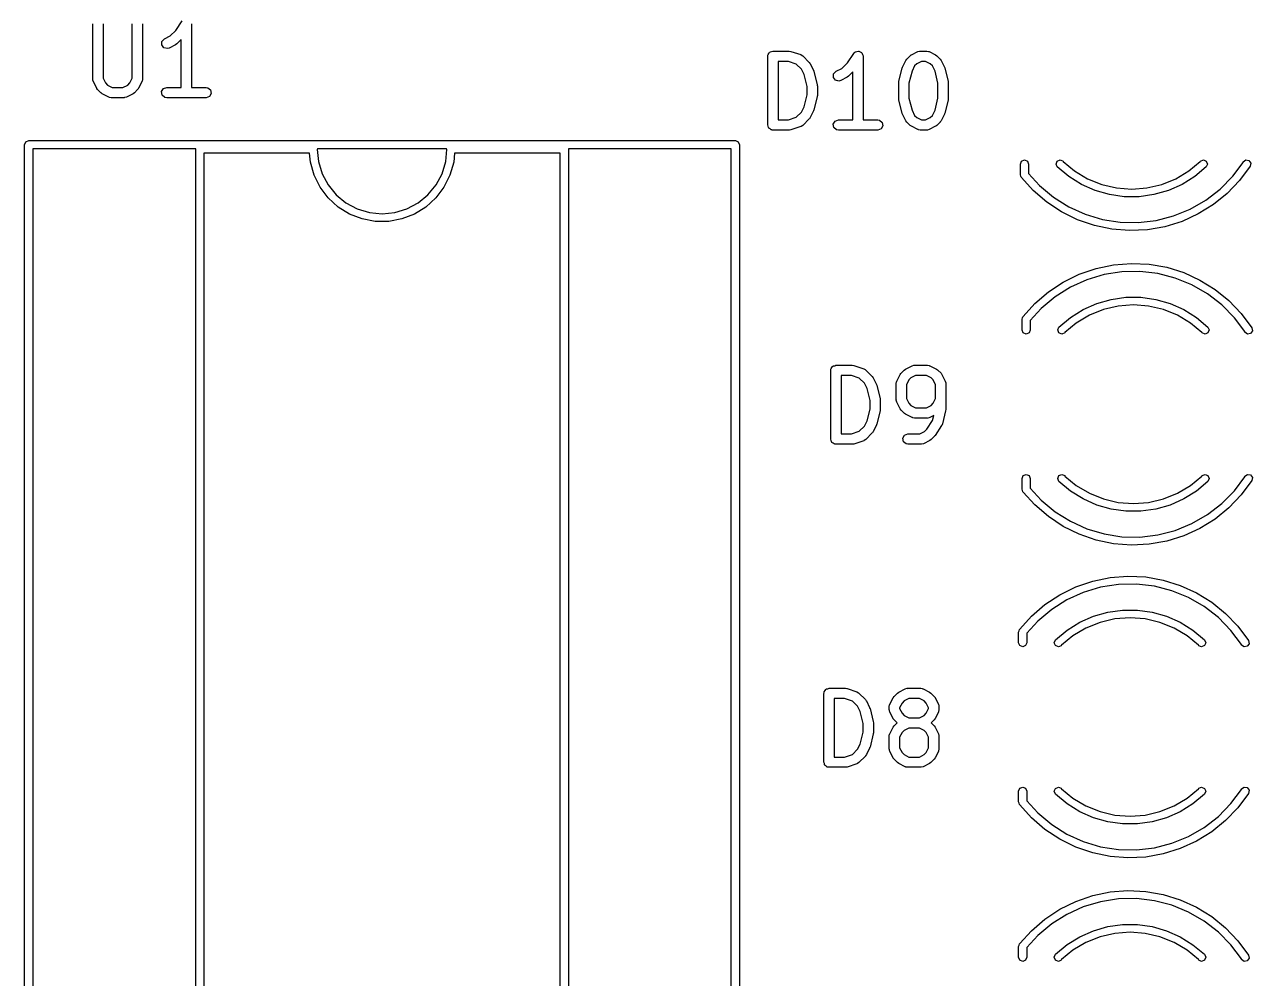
# Model space of a CAD drawing. Extents: x 10 to 287, y -200 to -10.
# Drawn here: x 156.92 to 174.78, y -93.86 to -79.98 of the extents above; entities that cross this region are included whole.
import ezdxf

# ---------------------------------------------------------------- set-up
doc = ezdxf.new("R2010")
doc.units = 0
doc.layers.add('BLACK', color=7, linetype='CONTINUOUS')

msp = doc.modelspace()

# ---------------------------------------------------------------- linework, layer by layer
at = {"layer": 'BLACK', "linetype": 'CONTINUOUS'}
for p, q in [((157.913, -80.7799), (157.913, -79.9704)), ((158.063, -79.9704), (158.063, -80.7622)), ((158.485, -80.7622), (158.485, -79.9704)), ((158.635, -79.9704), (158.635, -80.7799)), ((159.12, -80.0655), (159.211, -79.9288)), ((159.349, -79.9704), (159.349, -80.8954)), ((158.919, -80.2263), (158.955, -80.189)), ((158.955, -80.189), (159.039, -80.1468)), ((159.039, -80.1468), (159.12, -80.0655)), ((158.916, -80.2775), (158.919, -80.2263)), ((158.947, -80.3187), (158.916, -80.2775)), ((158.997, -80.3306), (158.947, -80.3187)), ((159.022, -80.3232), (158.997, -80.3306)), ((159.117, -80.2756), (159.022, -80.3232)), ((159.118, -80.2744), (159.117, -80.2756)), ((159.136, -80.2615), (159.118, -80.2744)), ((159.199, -80.1991), (159.136, -80.2615)), ((159.199, -80.8954), (159.199, -80.1991)), ((167.768, -80.3774), (167.787, -80.374)), ((167.787, -80.374), (167.806, -80.3674)), ((167.806, -80.3674), (168.044, -80.3674)), ((168.044, -80.3674), (168.066, -80.3713)), ((168.066, -80.3713), (168.068, -80.3712)), ((168.068, -80.3712), (168.21, -80.4188)), ((169.006, -80.3774), (169.028, -80.3736)), ((169.028, -80.3736), (169.049, -80.3675)), ((169.049, -80.3675), (169.053, -80.3693)), ((169.053, -80.3693), (169.057, -80.3685)), ((169.057, -80.3685), (169.076, -80.3794)), ((169.915, -80.3753), (169.94, -80.3679)), ((169.94, -80.3679), (169.944, -80.3689)), ((169.944, -80.3689), (169.949, -80.3674)), ((169.949, -80.3674), (170.044, -80.3674)), ((170.044, -80.3674), (170.069, -80.3719)), ((170.069, -80.3719), (170.073, -80.3748)), ((167.731, -80.4424), (167.732, -80.4326)), ((167.731, -81.4424), (167.731, -80.4424)), ((167.732, -80.4294), (167.734, -80.4265)), ((167.732, -80.4326), (167.732, -80.4294)), ((167.734, -80.4265), (167.735, -80.4167)), ((167.735, -80.4167), (167.748, -80.4018)), ((167.748, -80.4018), (167.758, -80.3849)), ((167.758, -80.3849), (167.764, -80.3826)), ((167.764, -80.3826), (167.768, -80.3774)), ((167.881, -80.5174), (167.881, -81.3674)), ((168.032, -80.5174), (167.881, -80.5174)), ((168.146, -80.5556), (168.032, -80.5174)), ((168.21, -80.4188), (168.233, -80.4313)), ((168.233, -80.4313), (168.236, -80.4351)), ((168.236, -80.4351), (168.24, -80.437)), ((168.24, -80.437), (168.335, -80.5322)), ((168.335, -80.5322), (168.348, -80.5506)), ((168.348, -80.5506), (168.349, -80.5517)), ((168.349, -80.5517), (168.397, -80.6469)), ((168.809, -80.6188), (168.89, -80.5375)), ((168.89, -80.5375), (168.981, -80.4008)), ((168.981, -80.4008), (168.999, -80.3819)), ((168.999, -80.3819), (169.004, -80.3807)), ((169.004, -80.3807), (169.006, -80.3774)), ((169.076, -80.3794), (169.096, -80.3881)), ((169.096, -80.3881), (169.098, -80.392)), ((169.098, -80.392), (169.101, -80.3942)), ((169.101, -80.3942), (169.109, -80.4146)), ((169.109, -80.4146), (169.118, -80.4341)), ((169.118, -80.4341), (169.117, -80.4383)), ((169.117, -80.4383), (169.119, -80.4424)), ((169.119, -80.4424), (169.119, -81.3674)), ((169.691, -80.5993), (169.739, -80.5041)), ((169.739, -80.5041), (169.752, -80.4861)), ((169.752, -80.4861), (169.753, -80.4846)), ((169.753, -80.4846), (169.8, -80.437)), ((169.8, -80.437), (169.819, -80.4241)), ((169.819, -80.4241), (169.82, -80.4229)), ((169.82, -80.4229), (169.915, -80.3753)), ((169.898, -80.5516), (169.867, -80.582)), ((169.966, -80.5174), (169.898, -80.5516)), ((170.026, -80.5174), (169.966, -80.5174)), ((170.095, -80.5516), (170.026, -80.5174)), ((170.073, -80.3748), (170.077, -80.3753)), ((170.077, -80.3753), (170.173, -80.4229)), ((170.125, -80.582), (170.095, -80.5516)), ((170.173, -80.4229), (170.191, -80.4363)), ((170.191, -80.4363), (170.192, -80.437)), ((170.192, -80.437), (170.24, -80.4846)), ((170.24, -80.4846), (170.253, -80.503)), ((170.253, -80.503), (170.254, -80.5041)), ((170.254, -80.5041), (170.301, -80.5993)), ((168.22, -80.6297), (168.146, -80.5556)), ((168.259, -80.7067), (168.22, -80.6297)), ((168.302, -80.8802), (168.259, -80.7067)), ((168.397, -80.6469), (168.4, -80.6593)), ((168.4, -80.6593), (168.402, -80.6623)), ((168.402, -80.6623), (168.45, -80.8528)), ((168.686, -80.7495), (168.689, -80.6983)), ((168.689, -80.6983), (168.725, -80.661)), ((168.725, -80.661), (168.809, -80.6188)), ((168.969, -80.6711), (168.906, -80.7335)), ((168.969, -81.3674), (168.969, -80.6711)), ((169.638, -80.8051), (169.685, -80.6147)), ((169.685, -80.6147), (169.691, -80.6028)), ((169.691, -80.6028), (169.691, -80.5993)), ((169.829, -80.659), (169.785, -80.8326)), ((169.867, -80.582), (169.829, -80.659)), ((170.164, -80.659), (170.125, -80.582)), ((170.207, -80.8326), (170.164, -80.659)), ((170.301, -80.5993), (170.305, -80.6117)), ((170.305, -80.6117), (170.307, -80.6147)), ((170.307, -80.6147), (170.355, -80.8051)), ((157.915, -80.7841), (157.913, -80.7799)), ((157.914, -80.7885), (157.915, -80.7841)), ((157.921, -80.8134), (157.914, -80.7885)), ((157.969, -80.9087), (157.921, -80.8134)), ((157.97, -80.9098), (157.969, -80.9087)), ((157.983, -80.9282), (157.97, -80.9098)), ((158.063, -80.7622), (158.097, -80.8307)), ((158.097, -80.8307), (158.128, -80.8611)), ((158.128, -80.8611), (158.196, -80.8954)), ((158.196, -80.8954), (158.351, -80.8954)), ((158.351, -80.8954), (158.42, -80.8611)), ((158.42, -80.8611), (158.45, -80.8307)), ((158.45, -80.8307), (158.485, -80.7622)), ((158.579, -80.9087), (158.566, -80.9267)), ((158.627, -80.8134), (158.579, -80.9087)), ((158.63, -80.8056), (158.627, -80.809)), ((158.627, -80.809), (158.627, -80.8134)), ((158.635, -80.7799), (158.63, -80.8056)), ((158.94, -80.9129), (158.988, -80.8954)), ((158.988, -80.8954), (159.199, -80.8954)), ((159.349, -80.8954), (159.56, -80.8954)), ((159.56, -80.8954), (159.585, -80.8999)), ((159.585, -80.8999), (159.624, -80.9329)), ((168.302, -81.0046), (168.302, -80.8802)), ((168.45, -80.8528), (168.451, -80.8677)), ((168.451, -80.8677), (168.452, -80.871)), ((168.452, -80.871), (168.452, -81.0138)), ((168.717, -80.7907), (168.686, -80.7495)), ((168.767, -80.8026), (168.717, -80.7907)), ((168.792, -80.7952), (168.767, -80.8026)), ((168.887, -80.7476), (168.792, -80.7952)), ((168.888, -80.7464), (168.887, -80.7476)), ((168.906, -80.7335), (168.888, -80.7464)), ((169.635, -80.8233), (169.638, -80.8086)), ((169.635, -81.0614), (169.635, -80.8233)), ((169.638, -80.8086), (169.638, -80.8051)), ((169.785, -80.8326), (169.785, -81.0522)), ((170.207, -81.0522), (170.207, -80.8326)), ((170.355, -80.8051), (170.356, -80.8201)), ((170.356, -80.8201), (170.357, -80.8233)), ((170.357, -80.8233), (170.357, -81.0614)), ((158.03, -80.9758), (157.983, -80.9282)), ((158.032, -80.9765), (158.03, -80.9758)), ((158.05, -80.9898), (158.032, -80.9765)), ((158.145, -81.0375), (158.05, -80.9898)), ((158.149, -81.038), (158.145, -81.0375)), ((158.153, -81.0409), (158.149, -81.038)), ((158.179, -81.0454), (158.153, -81.0409)), ((158.369, -81.0454), (158.179, -81.0454)), ((158.373, -81.0438), (158.369, -81.0454)), ((158.378, -81.0449), (158.373, -81.0438)), ((158.403, -81.0375), (158.378, -81.0449)), ((158.498, -80.9898), (158.403, -81.0375)), ((158.499, -80.9887), (158.498, -80.9898)), ((158.517, -80.9758), (158.499, -80.9887)), ((158.565, -80.9282), (158.517, -80.9758)), ((158.566, -80.9267), (158.565, -80.9282)), ((158.914, -80.9574), (158.94, -80.9129)), ((158.923, -81.0079), (158.914, -80.9574)), ((158.962, -81.0409), (158.923, -81.0079)), ((158.988, -81.0454), (158.962, -81.0409)), ((159.56, -81.0454), (158.988, -81.0454)), ((159.608, -81.0278), (159.56, -81.0454)), ((159.633, -80.9834), (159.608, -81.0278)), ((159.624, -80.9329), (159.633, -80.9834)), ((168.259, -81.1781), (168.302, -81.0046)), ((168.45, -81.032), (168.402, -81.2225)), ((168.452, -81.0138), (168.45, -81.0286)), ((168.45, -81.0286), (168.45, -81.032)), ((169.637, -81.0647), (169.635, -81.0614)), ((169.638, -81.0796), (169.637, -81.0647)), ((169.685, -81.2701), (169.638, -81.0796)), ((169.785, -81.0522), (169.829, -81.2257)), ((170.164, -81.2257), (170.207, -81.0522)), ((170.355, -81.0796), (170.307, -81.2701)), ((170.357, -81.0614), (170.354, -81.0762)), ((170.354, -81.0762), (170.355, -81.0796)), ((168.146, -81.3292), (168.22, -81.2551)), ((168.22, -81.2551), (168.259, -81.1781)), ((168.397, -81.2378), (168.349, -81.3331)), ((168.402, -81.2225), (168.397, -81.2343)), ((168.397, -81.2343), (168.397, -81.2378)), ((169.829, -81.2257), (169.867, -81.3027)), ((170.125, -81.3027), (170.164, -81.2257)), ((167.737, -81.4607), (167.731, -81.4424)), ((167.881, -81.3674), (168.032, -81.3674)), ((168.032, -81.3674), (168.146, -81.3292)), ((168.335, -81.3526), (168.24, -81.4478)), ((168.336, -81.3511), (168.335, -81.3526)), ((168.349, -81.3331), (168.336, -81.3511)), ((168.684, -81.4294), (168.71, -81.3849)), ((168.693, -81.4799), (168.684, -81.4294)), ((168.71, -81.3849), (168.758, -81.3674)), ((168.758, -81.3674), (168.969, -81.3674)), ((169.119, -81.3674), (169.33, -81.3674)), ((169.33, -81.3674), (169.355, -81.3719)), ((169.355, -81.3719), (169.394, -81.4049)), ((169.394, -81.4049), (169.403, -81.4554)), ((169.687, -81.273), (169.685, -81.2701)), ((169.691, -81.2854), (169.687, -81.273)), ((169.739, -81.3807), (169.691, -81.2854)), ((169.74, -81.3818), (169.739, -81.3807)), ((169.753, -81.4002), (169.74, -81.3818)), ((169.8, -81.4478), (169.753, -81.4002)), ((169.867, -81.3027), (169.898, -81.3331)), ((169.898, -81.3331), (169.966, -81.3674)), ((169.966, -81.3674), (170.026, -81.3674)), ((170.026, -81.3674), (170.095, -81.3331)), ((170.095, -81.3331), (170.125, -81.3027)), ((170.24, -81.4002), (170.192, -81.4478)), ((170.254, -81.3807), (170.24, -81.3987)), ((170.24, -81.3987), (170.24, -81.4002)), ((170.301, -81.2854), (170.254, -81.3807)), ((170.302, -81.2819), (170.301, -81.2854)), ((170.307, -81.2701), (170.302, -81.2819)), ((167.741, -81.4799), (167.737, -81.4607)), ((167.746, -81.4842), (167.741, -81.4799)), ((167.748, -81.4906), (167.746, -81.4842)), ((167.765, -81.5003), (167.748, -81.4906)), ((167.78, -81.5129), (167.765, -81.5003)), ((167.79, -81.5146), (167.78, -81.5129)), ((167.793, -81.5162), (167.79, -81.5146)), ((167.796, -81.5157), (167.793, -81.5162)), ((167.806, -81.5174), (167.796, -81.5157)), ((168.044, -81.5174), (167.806, -81.5174)), ((168.045, -81.5168), (168.044, -81.5174)), ((168.068, -81.5135), (168.045, -81.5168)), ((168.21, -81.4659), (168.068, -81.5135)), ((168.214, -81.4631), (168.21, -81.4659)), ((168.218, -81.4627), (168.214, -81.4631)), ((168.24, -81.4478), (168.218, -81.4627)), ((168.732, -81.5129), (168.693, -81.4799)), ((168.758, -81.5174), (168.732, -81.5129)), ((169.33, -81.5174), (168.758, -81.5174)), ((169.378, -81.4998), (169.33, -81.5174)), ((169.403, -81.4554), (169.378, -81.4998)), ((169.802, -81.4485), (169.8, -81.4478)), ((169.82, -81.4618), (169.802, -81.4485)), ((169.915, -81.5095), (169.82, -81.4618)), ((169.919, -81.51), (169.915, -81.5095)), ((169.923, -81.5129), (169.919, -81.51)), ((169.949, -81.5174), (169.923, -81.5129)), ((170.044, -81.5174), (169.949, -81.5174)), ((170.048, -81.5158), (170.044, -81.5174)), ((170.052, -81.5169), (170.048, -81.5158)), ((170.077, -81.5095), (170.052, -81.5169)), ((170.173, -81.4618), (170.077, -81.5095)), ((170.174, -81.4607), (170.173, -81.4618)), ((170.192, -81.4478), (170.174, -81.4607)), ((156.92, -81.73), (156.938, -81.6876)), ((156.92, -104.83), (156.92, -81.73)), ((156.938, -81.6876), (156.98, -81.67)), ((156.98, -81.67), (167.26, -81.67)), ((159.41, -81.79), (157.04, -81.79)), ((157.04, -81.79), (157.04, -104.77)), ((159.41, -104.77), (159.41, -81.79)), ((161.18, -81.79), (161.176, -81.7989)), ((161.176, -81.7989), (161.194, -81.9743)), ((163.06, -81.79), (161.18, -81.79)), ((163.046, -81.9743), (163.064, -81.7989)), ((163.064, -81.7989), (163.06, -81.79)), ((164.83, -81.79), (164.83, -104.77)), ((167.2, -81.79), (164.83, -81.79)), ((167.2, -104.77), (167.2, -81.79)), ((167.26, -81.67), (167.302, -81.6876)), ((167.302, -81.6876), (167.32, -81.73)), ((167.32, -81.73), (167.32, -104.83)), ((161.066, -81.85), (159.53, -81.85)), ((159.53, -81.85), (159.53, -104.71)), ((161.078, -81.9848), (161.066, -81.85)), ((161.194, -81.9743), (161.247, -82.1515)), ((162.993, -82.1515), (163.046, -81.9743)), ((163.174, -81.85), (163.162, -81.9848)), ((164.71, -81.85), (163.174, -81.85)), ((164.71, -104.71), (164.71, -81.85)), ((171.405, -82.01), (171.423, -81.9676)), ((171.423, -81.9676), (171.465, -81.95)), ((171.465, -81.95), (171.507, -81.9676)), ((171.507, -81.9676), (171.525, -82.01)), ((171.924, -82.0111), (171.941, -81.9684)), ((171.941, -81.9684), (171.983, -81.95)), ((171.983, -81.95), (172.026, -81.9668)), ((172.026, -81.9668), (172.029, -81.9754)), ((172.029, -81.9754), (172.193, -82.1108)), ((173.857, -82.1107), (174.021, -81.9752)), ((174.021, -81.9752), (174.024, -81.9666)), ((174.024, -81.9666), (174.067, -81.9498)), ((174.067, -81.9498), (174.109, -81.9682)), ((174.109, -81.9682), (174.126, -82.0109)), ((174.645, -81.986), (174.647, -81.9761)), ((174.647, -81.9761), (174.685, -81.95)), ((174.685, -81.95), (174.73, -81.9582)), ((174.73, -81.9582), (174.756, -81.9959)), ((161.132, -82.1729), (161.078, -81.9848)), ((161.247, -82.1515), (161.335, -82.3148)), ((162.905, -82.3148), (162.993, -82.1515)), ((163.162, -81.9848), (163.108, -82.1729)), ((171.405, -82.166), (171.405, -82.01)), ((171.525, -82.01), (171.525, -82.1492)), ((171.525, -82.1492), (171.685, -82.3251)), ((171.942, -82.0532), (171.924, -82.0111)), ((172.109, -82.1928), (171.942, -82.0532)), ((171.942, -82.0532), (171.942, -82.0532)), ((172.193, -82.1108), (172.384, -82.224)), ((173.667, -82.2239), (173.857, -82.1107)), ((174.108, -82.053), (173.941, -82.1926)), ((174.126, -82.0109), (174.108, -82.053)), ((174.494, -82.1887), (174.645, -81.986)), ((174.748, -82.0411), (174.594, -82.2497)), ((174.756, -81.9959), (174.748, -82.0411)), ((174.748, -82.0411), (174.748, -82.0411)), ((161.219, -82.348), (161.132, -82.1729)), ((161.335, -82.3148), (161.452, -82.4579)), ((162.788, -82.4579), (162.905, -82.3148)), ((163.108, -82.1729), (163.021, -82.348)), ((171.413, -82.1853), (171.405, -82.166)), ((171.418, -82.2028), (171.413, -82.1853)), ((171.422, -82.2074), (171.418, -82.2028)), ((171.418, -82.2028), (171.418, -82.2028)), ((171.423, -82.2084), (171.422, -82.2074)), ((171.423, -82.2087), (171.423, -82.2084)), ((171.592, -82.3955), (171.423, -82.2087)), ((171.685, -82.3251), (171.886, -82.4935)), ((172.293, -82.3079), (172.109, -82.1928)), ((172.492, -82.3962), (172.293, -82.3079)), ((172.384, -82.224), (172.589, -82.3068)), ((172.589, -82.3068), (172.804, -82.3573)), ((173.246, -82.3573), (173.461, -82.3068)), ((173.461, -82.3068), (173.667, -82.2239)), ((173.757, -82.3077), (173.558, -82.3961)), ((173.941, -82.1926), (173.757, -82.3077)), ((174.31, -82.3758), (174.494, -82.1887)), ((174.594, -82.2497), (174.415, -82.4372)), ((161.337, -82.5041), (161.219, -82.348)), ((161.481, -82.6359), (161.337, -82.5041)), ((161.452, -82.4579), (161.595, -82.5754)), ((162.645, -82.5754), (162.788, -82.4579)), ((162.903, -82.5041), (162.759, -82.6359)), ((163.021, -82.348), (162.903, -82.5041)), ((171.788, -82.5647), (171.592, -82.3955)), ((171.886, -82.4935), (172.108, -82.6332)), ((172.701, -82.456), (172.492, -82.3962)), ((172.916, -82.4862), (172.701, -82.456)), ((172.804, -82.3573), (173.025, -82.3742)), ((173.134, -82.4862), (172.916, -82.4862)), ((173.025, -82.3742), (173.246, -82.3573)), ((173.349, -82.456), (173.134, -82.4862)), ((173.558, -82.3961), (173.349, -82.456)), ((174.103, -82.5363), (174.31, -82.3758)), ((174.415, -82.4372), (174.213, -82.6006)), ((161.648, -82.7389), (161.481, -82.6359)), ((161.595, -82.5754), (161.759, -82.6626)), ((161.759, -82.6626), (161.936, -82.7164)), ((162.304, -82.7164), (162.481, -82.6626)), ((162.481, -82.6626), (162.645, -82.5754)), ((162.759, -82.6359), (162.592, -82.7389)), ((172.004, -82.7078), (171.788, -82.5647)), ((172.108, -82.6332), (172.346, -82.7416)), ((173.633, -82.7664), (173.876, -82.6673)), ((173.876, -82.6673), (174.103, -82.5363)), ((174.213, -82.6006), (173.993, -82.7372)), ((161.83, -82.8095), (161.648, -82.7389)), ((162.022, -82.8455), (161.83, -82.8095)), ((161.936, -82.7164), (162.12, -82.7345)), ((162.218, -82.8455), (162.022, -82.8455)), ((162.12, -82.7345), (162.304, -82.7164)), ((162.41, -82.8095), (162.218, -82.8455)), ((162.592, -82.7389), (162.41, -82.8095)), ((172.237, -82.8225), (172.004, -82.7078)), ((172.482, -82.9068), (172.237, -82.8225)), ((172.346, -82.7416), (172.598, -82.8167)), ((172.598, -82.8167), (172.857, -82.8572)), ((172.857, -82.8572), (173.119, -82.8622)), ((173.119, -82.8622), (173.379, -82.8318)), ((173.379, -82.8318), (173.633, -82.7664)), ((173.757, -82.845), (173.509, -82.922)), ((173.993, -82.7372), (173.757, -82.845)), ((172.736, -82.9595), (172.482, -82.9068)), ((172.995, -82.9798), (172.736, -82.9595)), ((173.254, -82.9672), (172.995, -82.9798)), ((173.509, -82.922), (173.254, -82.9672)), ((172.262, -83.6125), (172.507, -83.5282)), ((172.507, -83.5282), (172.761, -83.4755)), ((172.882, -83.5778), (172.623, -83.6183)), ((172.761, -83.4755), (173.02, -83.4552)), ((173.144, -83.5728), (172.882, -83.5778)), ((173.02, -83.4552), (173.279, -83.4678)), ((173.404, -83.6032), (173.144, -83.5728)), ((173.279, -83.4678), (173.534, -83.513)), ((173.534, -83.513), (173.782, -83.59)), ((171.813, -83.8703), (172.029, -83.7272)), ((172.029, -83.7272), (172.262, -83.6125)), ((172.371, -83.6934), (172.133, -83.8018)), ((172.623, -83.6183), (172.371, -83.6934)), ((173.658, -83.6686), (173.404, -83.6032)), ((173.901, -83.7677), (173.658, -83.6686)), ((173.782, -83.59), (174.018, -83.6978)), ((174.128, -83.8987), (173.901, -83.7677)), ((174.018, -83.6978), (174.238, -83.8344)), ((171.617, -84.0395), (171.813, -83.8703)), ((171.911, -83.9415), (171.71, -84.1099)), ((172.133, -83.8018), (171.911, -83.9415)), ((174.335, -84.0592), (174.128, -83.8987)), ((174.238, -83.8344), (174.44, -83.9978)), ((171.448, -84.2263), (171.617, -84.0395)), ((171.71, -84.1099), (171.55, -84.2858)), ((172.318, -84.1271), (172.517, -84.0388)), ((172.517, -84.0388), (172.726, -83.979)), ((172.829, -84.0777), (172.614, -84.1282)), ((172.726, -83.979), (172.941, -83.9488)), ((173.05, -84.0608), (172.829, -84.0777)), ((172.941, -83.9488), (173.159, -83.9488)), ((173.271, -84.0777), (173.05, -84.0608)), ((173.159, -83.9488), (173.374, -83.979)), ((173.486, -84.1282), (173.271, -84.0777)), ((173.374, -83.979), (173.583, -84.0389)), ((173.583, -84.0389), (173.782, -84.1273)), ((174.519, -84.2463), (174.335, -84.0592)), ((174.44, -83.9978), (174.619, -84.1853)), ((171.43, -84.269), (171.438, -84.2497)), ((171.43, -84.425), (171.43, -84.269)), ((171.438, -84.2497), (171.443, -84.2322)), ((171.443, -84.2322), (171.447, -84.2276)), ((171.443, -84.2322), (171.443, -84.2322)), ((171.447, -84.2276), (171.448, -84.2266)), ((171.448, -84.2266), (171.448, -84.2263)), ((171.55, -84.2858), (171.55, -84.425)), ((171.967, -84.3818), (172.134, -84.2422)), ((172.134, -84.2422), (172.318, -84.1271)), ((172.409, -84.211), (172.218, -84.3242)), ((172.614, -84.1282), (172.409, -84.211)), ((173.692, -84.2111), (173.486, -84.1282)), ((173.882, -84.3243), (173.692, -84.2111)), ((173.782, -84.1273), (173.966, -84.2424)), ((173.966, -84.2424), (174.133, -84.382)), ((174.67, -84.449), (174.519, -84.2463)), ((174.619, -84.1853), (174.773, -84.3939)), ((171.448, -84.4674), (171.43, -84.425)), ((171.49, -84.485), (171.448, -84.4674)), ((171.532, -84.4674), (171.49, -84.485)), ((171.55, -84.425), (171.532, -84.4674)), ((171.949, -84.4239), (171.967, -84.3818)), ((171.966, -84.4666), (171.949, -84.4239)), ((172.008, -84.485), (171.966, -84.4666)), ((171.967, -84.3818), (171.967, -84.3818)), ((172.051, -84.4682), (172.008, -84.485)), ((172.054, -84.4596), (172.051, -84.4682)), ((172.218, -84.3242), (172.054, -84.4596)), ((174.046, -84.4598), (173.882, -84.3243)), ((174.049, -84.4684), (174.046, -84.4598)), ((174.092, -84.4852), (174.049, -84.4684)), ((174.134, -84.4668), (174.092, -84.4852)), ((174.133, -84.382), (174.151, -84.4241)), ((174.151, -84.4241), (174.134, -84.4668)), ((174.672, -84.4589), (174.67, -84.449)), ((174.71, -84.485), (174.672, -84.4589)), ((174.755, -84.4768), (174.71, -84.485)), ((174.781, -84.439), (174.755, -84.4768)), ((174.773, -84.3939), (174.773, -84.3939)), ((174.773, -84.3939), (174.781, -84.439)), ((168.647, -85.0124), (168.649, -85.0026)), ((168.647, -86.0124), (168.647, -85.0124)), ((168.648, -84.9994), (168.65, -84.9965)), ((168.649, -85.0026), (168.648, -84.9994)), ((168.65, -84.9965), (168.651, -84.9867)), ((168.651, -84.9867), (168.664, -84.9718)), ((168.664, -84.9718), (168.674, -84.9549)), ((168.674, -84.9549), (168.68, -84.9526)), ((168.68, -84.9526), (168.684, -84.9474)), ((168.684, -84.9474), (168.704, -84.944)), ((168.704, -84.944), (168.722, -84.9374)), ((168.722, -84.9374), (168.96, -84.9374)), ((168.96, -84.9374), (168.982, -84.9413)), ((168.982, -84.9413), (168.984, -84.9412)), ((168.984, -84.9412), (169.127, -84.9888)), ((169.127, -84.9888), (169.149, -85.0013)), ((169.149, -85.0013), (169.152, -85.0051)), ((169.152, -85.0051), (169.156, -85.007)), ((169.156, -85.007), (169.251, -85.1022)), ((169.669, -85.0546), (169.716, -85.007)), ((169.716, -85.007), (169.735, -84.9941)), ((169.735, -84.9941), (169.736, -84.9929)), ((169.736, -84.9929), (169.831, -84.9453)), ((169.831, -84.9453), (169.856, -84.9379)), ((169.856, -84.9379), (169.861, -84.9389)), ((169.861, -84.9389), (169.865, -84.9374)), ((169.865, -84.9374), (170.055, -84.9374)), ((170.055, -84.9374), (170.081, -84.9419)), ((170.081, -84.9419), (170.084, -84.9448)), ((170.084, -84.9448), (170.089, -84.9453)), ((170.089, -84.9453), (170.184, -84.9929)), ((170.184, -84.9929), (170.202, -85.0063)), ((170.202, -85.0063), (170.204, -85.007)), ((170.204, -85.007), (170.251, -85.0546)), ((168.797, -85.0874), (168.797, -85.9374)), ((168.948, -85.0874), (168.797, -85.0874)), ((169.062, -85.1256), (168.948, -85.0874)), ((169.136, -85.1997), (169.062, -85.1256)), ((169.251, -85.1022), (169.264, -85.1206)), ((169.264, -85.1206), (169.265, -85.1217)), ((169.265, -85.1217), (169.313, -85.2169)), ((169.599, -85.2029), (169.604, -85.1772)), ((169.604, -85.1772), (169.607, -85.1738)), ((169.607, -85.1693), (169.655, -85.0741)), ((169.607, -85.1738), (169.607, -85.1693)), ((169.655, -85.0741), (169.668, -85.0561)), ((169.668, -85.0561), (169.669, -85.0546)), ((169.784, -85.152), (169.749, -85.2206)), ((169.814, -85.1216), (169.784, -85.152)), ((169.882, -85.0874), (169.814, -85.1216)), ((170.038, -85.0874), (169.882, -85.0874)), ((170.106, -85.1216), (170.038, -85.0874)), ((170.136, -85.152), (170.106, -85.1216)), ((170.171, -85.2206), (170.136, -85.152)), ((170.251, -85.0546), (170.264, -85.073)), ((170.264, -85.073), (170.265, -85.0741)), ((170.265, -85.0741), (170.313, -85.1693)), ((170.313, -85.1693), (170.32, -85.1943)), ((170.32, -85.1943), (170.319, -85.1986)), ((169.175, -85.2767), (169.136, -85.1997)), ((169.218, -85.4502), (169.175, -85.2767)), ((169.313, -85.2169), (169.316, -85.2293)), ((169.316, -85.2293), (169.318, -85.2323)), ((169.318, -85.2323), (169.366, -85.4228)), ((169.599, -85.441), (169.599, -85.2029)), ((169.749, -85.2206), (169.749, -85.4232)), ((170.171, -85.4232), (170.171, -85.2206)), ((170.319, -85.1986), (170.321, -85.2029)), ((170.321, -85.2029), (170.321, -85.5838)), ((169.218, -85.5746), (169.218, -85.4502)), ((169.366, -85.4228), (169.367, -85.4377)), ((169.367, -85.4377), (169.368, -85.441)), ((169.368, -85.441), (169.368, -85.5838)), ((169.601, -85.4452), (169.599, -85.441)), ((169.6, -85.4495), (169.601, -85.4452)), ((169.607, -85.4745), (169.6, -85.4495)), ((169.655, -85.5697), (169.607, -85.4745)), ((169.749, -85.4232), (169.784, -85.4918)), ((169.784, -85.4918), (169.814, -85.5222)), ((169.814, -85.5222), (169.882, -85.5564)), ((170.038, -85.5564), (170.106, -85.5222)), ((170.106, -85.5222), (170.136, -85.4918)), ((170.136, -85.4918), (170.171, -85.4232)), ((169.175, -85.7481), (169.218, -85.5746)), ((169.366, -85.602), (169.318, -85.7925)), ((169.368, -85.5838), (169.366, -85.5986)), ((169.366, -85.5986), (169.366, -85.602)), ((169.656, -85.5709), (169.655, -85.5697)), ((169.669, -85.5892), (169.656, -85.5709)), ((169.716, -85.6368), (169.669, -85.5892)), ((169.718, -85.6375), (169.716, -85.6368)), ((169.736, -85.6509), (169.718, -85.6375)), ((169.831, -85.6985), (169.736, -85.6509)), ((169.836, -85.699), (169.831, -85.6985)), ((169.839, -85.7019), (169.836, -85.699)), ((169.865, -85.7064), (169.839, -85.7019)), ((170.055, -85.7064), (169.865, -85.7064)), ((169.882, -85.5564), (170.038, -85.5564)), ((170.059, -85.7049), (170.055, -85.7064)), ((170.064, -85.7059), (170.059, -85.7049)), ((170.089, -85.6985), (170.064, -85.7059)), ((170.147, -85.6694), (170.089, -85.6985)), ((170.128, -85.7435), (170.147, -85.6694)), ((170.318, -85.602), (170.271, -85.7925)), ((170.321, -85.5838), (170.318, -85.5986)), ((170.318, -85.5986), (170.318, -85.602)), ((168.948, -85.9374), (169.062, -85.8992)), ((169.062, -85.8992), (169.136, -85.8251)), ((169.136, -85.8251), (169.175, -85.7481)), ((169.265, -85.9031), (169.252, -85.9211)), ((169.313, -85.8078), (169.265, -85.9031)), ((169.318, -85.7925), (169.313, -85.8043)), ((169.313, -85.8043), (169.313, -85.8078)), ((169.942, -85.9374), (170.011, -85.9031)), ((170.011, -85.9031), (170.045, -85.8694)), ((170.045, -85.8694), (170.128, -85.7435)), ((170.26, -85.8159), (170.165, -85.9587)), ((170.261, -85.8155), (170.26, -85.8159)), ((170.271, -85.7925), (170.261, -85.8155)), ((168.654, -86.0307), (168.647, -86.0124)), ((168.657, -86.0499), (168.654, -86.0307)), ((168.662, -86.0542), (168.657, -86.0499)), ((168.664, -86.0606), (168.662, -86.0542)), ((168.681, -86.0703), (168.664, -86.0606)), ((168.696, -86.0829), (168.681, -86.0703)), ((168.706, -86.0846), (168.696, -86.0829)), ((168.709, -86.0862), (168.706, -86.0846)), ((168.712, -86.0857), (168.709, -86.0862)), ((168.722, -86.0874), (168.712, -86.0857)), ((168.96, -86.0874), (168.722, -86.0874)), ((168.797, -85.9374), (168.948, -85.9374)), ((168.962, -86.0868), (168.96, -86.0874)), ((168.984, -86.0835), (168.962, -86.0868)), ((169.127, -86.0359), (168.984, -86.0835)), ((169.13, -86.0331), (169.127, -86.0359)), ((169.135, -86.0327), (169.13, -86.0331)), ((169.156, -86.0178), (169.135, -86.0327)), ((169.251, -85.9226), (169.156, -86.0178)), ((169.252, -85.9211), (169.251, -85.9226)), ((169.696, -85.9994), (169.721, -85.9549)), ((169.705, -86.0499), (169.696, -85.9994)), ((169.744, -86.0829), (169.705, -86.0499)), ((169.721, -85.9549), (169.77, -85.9374)), ((169.77, -86.0874), (169.744, -86.0829)), ((169.77, -85.9374), (169.942, -85.9374)), ((169.96, -86.0874), (169.77, -86.0874)), ((169.964, -86.0858), (169.96, -86.0874)), ((169.969, -86.0869), (169.964, -86.0858)), ((169.994, -86.0795), (169.969, -86.0869)), ((170.089, -86.0318), (169.994, -86.0795)), ((170.09, -86.0307), (170.089, -86.0318)), ((170.108, -86.0178), (170.09, -86.0307)), ((170.156, -85.9702), (170.108, -86.0178)), ((170.157, -85.967), (170.156, -85.9702)), ((170.165, -85.9587), (170.157, -85.967)), ((171.43, -86.585), (171.448, -86.5426)), ((171.43, -86.741), (171.43, -86.585)), ((171.448, -86.5426), (171.49, -86.525)), ((171.49, -86.525), (171.532, -86.5426)), ((171.532, -86.5426), (171.55, -86.585)), ((171.55, -86.585), (171.55, -86.7242)), ((171.949, -86.5861), (171.966, -86.5434)), ((171.967, -86.6282), (171.949, -86.5861)), ((171.966, -86.5434), (172.008, -86.525)), ((172.008, -86.525), (172.051, -86.5418)), ((172.051, -86.5418), (172.054, -86.5504)), ((172.054, -86.5504), (172.218, -86.6858)), ((173.882, -86.6857), (174.046, -86.5502)), ((174.046, -86.5502), (174.049, -86.5416)), ((174.049, -86.5416), (174.092, -86.5248)), ((174.092, -86.5248), (174.134, -86.5432)), ((174.151, -86.5859), (174.133, -86.628)), ((174.134, -86.5432), (174.151, -86.5859)), ((174.519, -86.7637), (174.67, -86.561)), ((174.773, -86.6161), (174.619, -86.8247)), ((174.67, -86.561), (174.672, -86.5511)), ((174.672, -86.5511), (174.71, -86.525)), ((174.71, -86.525), (174.755, -86.5332)), ((174.755, -86.5332), (174.781, -86.5709)), ((174.781, -86.5709), (174.773, -86.6161)), ((174.773, -86.6161), (174.773, -86.6161)), ((171.438, -86.7603), (171.43, -86.741)), ((171.443, -86.7778), (171.438, -86.7603)), ((171.447, -86.7824), (171.443, -86.7778)), ((171.443, -86.7778), (171.443, -86.7778)), ((171.448, -86.7834), (171.447, -86.7824)), ((171.448, -86.7837), (171.448, -86.7834)), ((171.617, -86.9705), (171.448, -86.7837)), ((171.55, -86.7242), (171.71, -86.9001)), ((172.134, -86.7678), (171.967, -86.6282)), ((171.967, -86.6282), (171.967, -86.6282)), ((172.318, -86.8829), (172.134, -86.7678)), ((172.218, -86.6858), (172.409, -86.799)), ((172.409, -86.799), (172.614, -86.8818)), ((173.486, -86.8818), (173.692, -86.7989)), ((173.692, -86.7989), (173.882, -86.6857)), ((173.966, -86.7676), (173.782, -86.8827)), ((174.133, -86.628), (173.966, -86.7676)), ((174.335, -86.9508), (174.519, -86.7637)), ((171.813, -87.1397), (171.617, -86.9705)), ((171.71, -86.9001), (171.911, -87.0685)), ((172.517, -86.9712), (172.318, -86.8829)), ((172.726, -87.031), (172.517, -86.9712)), ((172.614, -86.8818), (172.829, -86.9323)), ((172.829, -86.9323), (173.05, -86.9492)), ((173.05, -86.9492), (173.271, -86.9323)), ((173.271, -86.9323), (173.486, -86.8818)), ((173.583, -86.9711), (173.374, -87.031)), ((173.782, -86.8827), (173.583, -86.9711)), ((174.128, -87.1113), (174.335, -86.9508)), ((174.619, -86.8247), (174.44, -87.0122)), ((172.029, -87.2828), (171.813, -87.1397)), ((171.911, -87.0685), (172.133, -87.2082)), ((172.941, -87.0612), (172.726, -87.031)), ((173.159, -87.0612), (172.941, -87.0612)), ((173.374, -87.031), (173.159, -87.0612)), ((173.901, -87.2423), (174.128, -87.1113)), ((174.44, -87.0122), (174.238, -87.1756)), ((172.262, -87.3975), (172.029, -87.2828)), ((172.133, -87.2082), (172.371, -87.3166)), ((172.371, -87.3166), (172.623, -87.3917)), ((173.658, -87.3414), (173.901, -87.2423)), ((174.018, -87.3122), (173.782, -87.42)), ((174.238, -87.1756), (174.018, -87.3122)), ((172.507, -87.4818), (172.262, -87.3975)), ((172.761, -87.5345), (172.507, -87.4818)), ((172.623, -87.3917), (172.882, -87.4322)), ((172.882, -87.4322), (173.144, -87.4372)), ((173.144, -87.4372), (173.404, -87.4068)), ((173.534, -87.497), (173.279, -87.5422)), ((173.404, -87.4068), (173.658, -87.3414)), ((173.782, -87.42), (173.534, -87.497)), ((173.02, -87.5548), (172.761, -87.5345)), ((173.279, -87.5422), (173.02, -87.5548)), ((172.457, -88.0782), (172.711, -88.0255)), ((172.711, -88.0255), (172.97, -88.0052)), ((172.97, -88.0052), (173.229, -88.0178)), ((173.229, -88.0178), (173.484, -88.063)), ((171.979, -88.2772), (172.212, -88.1625)), ((172.212, -88.1625), (172.457, -88.0782)), ((172.573, -88.1683), (172.321, -88.2434)), ((172.832, -88.1278), (172.573, -88.1683)), ((173.094, -88.1228), (172.832, -88.1278)), ((173.354, -88.1532), (173.094, -88.1228)), ((173.608, -88.2186), (173.354, -88.1532)), ((173.484, -88.063), (173.732, -88.14)), ((173.851, -88.3177), (173.608, -88.2186)), ((173.732, -88.14), (173.968, -88.2478)), ((171.763, -88.4203), (171.979, -88.2772)), ((172.083, -88.3518), (171.861, -88.4915)), ((172.321, -88.2434), (172.083, -88.3518)), ((174.078, -88.4487), (173.851, -88.3177)), ((173.968, -88.2478), (174.188, -88.3844)), ((174.188, -88.3844), (174.39, -88.5478)), ((171.398, -88.7763), (171.567, -88.5895)), ((171.567, -88.5895), (171.763, -88.4203)), ((171.861, -88.4915), (171.66, -88.6599)), ((172.268, -88.6771), (172.467, -88.5888)), ((172.467, -88.5888), (172.676, -88.529)), ((172.676, -88.529), (172.891, -88.4988)), ((172.891, -88.4988), (173.109, -88.4988)), ((173.109, -88.4988), (173.324, -88.529)), ((173.324, -88.529), (173.533, -88.5889)), ((173.533, -88.5889), (173.732, -88.6773)), ((174.285, -88.6092), (174.078, -88.4487)), ((174.39, -88.5478), (174.569, -88.7353)), ((171.66, -88.6599), (171.5, -88.8358)), ((172.084, -88.7922), (172.268, -88.6771)), ((172.359, -88.761), (172.168, -88.8742)), ((172.564, -88.6782), (172.359, -88.761)), ((172.779, -88.6277), (172.564, -88.6782)), ((173, -88.6108), (172.779, -88.6277)), ((173.221, -88.6277), (173, -88.6108)), ((173.436, -88.6782), (173.221, -88.6277)), ((173.642, -88.7611), (173.436, -88.6782)), ((173.832, -88.8743), (173.642, -88.7611)), ((173.732, -88.6773), (173.916, -88.7924)), ((174.469, -88.7963), (174.285, -88.6092)), ((174.569, -88.7353), (174.723, -88.9439)), ((171.38, -88.819), (171.388, -88.7997)), ((171.38, -88.975), (171.38, -88.819)), ((171.388, -88.7997), (171.393, -88.7822)), ((171.393, -88.7822), (171.397, -88.7776)), ((171.393, -88.7822), (171.393, -88.7822)), ((171.397, -88.7776), (171.398, -88.7766)), ((171.398, -88.7766), (171.398, -88.7763)), ((171.5, -88.8358), (171.5, -88.975)), ((171.899, -88.9739), (171.917, -88.9318)), ((171.917, -88.9318), (172.084, -88.7922)), ((171.917, -88.9318), (171.917, -88.9318)), ((172.168, -88.8742), (172.004, -89.0096)), ((173.996, -89.0098), (173.832, -88.8743)), ((173.916, -88.7924), (174.083, -88.932)), ((174.083, -88.932), (174.101, -88.9741)), ((174.62, -88.999), (174.469, -88.7963)), ((174.723, -88.9439), (174.723, -88.9439)), ((174.723, -88.9439), (174.731, -88.989)), ((171.398, -89.0174), (171.38, -88.975)), ((171.44, -89.035), (171.398, -89.0174)), ((171.482, -89.0174), (171.44, -89.035)), ((171.5, -88.975), (171.482, -89.0174)), ((171.916, -89.0166), (171.899, -88.9739)), ((171.958, -89.035), (171.916, -89.0166)), ((172.001, -89.0182), (171.958, -89.035)), ((172.004, -89.0096), (172.001, -89.0182)), ((173.999, -89.0184), (173.996, -89.0098)), ((174.042, -89.0352), (173.999, -89.0184)), ((174.084, -89.0168), (174.042, -89.0352)), ((174.101, -88.9741), (174.084, -89.0168)), ((174.622, -89.0089), (174.62, -88.999)), ((174.66, -89.035), (174.622, -89.0089)), ((174.705, -89.0268), (174.66, -89.035)), ((174.731, -88.989), (174.705, -89.0268)), ((168.564, -89.6718), (168.574, -89.6549)), ((168.574, -89.6549), (168.58, -89.6526)), ((168.58, -89.6526), (168.584, -89.6474)), ((168.584, -89.6474), (168.604, -89.644)), ((168.604, -89.644), (168.622, -89.6374)), ((168.622, -89.6374), (168.86, -89.6374)), ((168.86, -89.6374), (168.882, -89.6413)), ((168.882, -89.6413), (168.884, -89.6412)), ((168.884, -89.6412), (169.027, -89.6888)), ((169.636, -89.6929), (169.731, -89.6453)), ((169.731, -89.6453), (169.756, -89.6379)), ((169.756, -89.6379), (169.761, -89.6389)), ((169.761, -89.6389), (169.765, -89.6374)), ((169.765, -89.6374), (169.955, -89.6374)), ((169.955, -89.6374), (169.981, -89.6419)), ((169.981, -89.6419), (169.984, -89.6448)), ((169.984, -89.6448), (169.989, -89.6453)), ((169.989, -89.6453), (170.084, -89.6929)), ((168.547, -89.7124), (168.549, -89.7026)), ((168.547, -90.7124), (168.547, -89.7124)), ((168.548, -89.6994), (168.55, -89.6965)), ((168.549, -89.7026), (168.548, -89.6994)), ((168.55, -89.6965), (168.551, -89.6867)), ((168.551, -89.6867), (168.564, -89.6718)), ((168.697, -89.7874), (168.697, -90.6374)), ((168.848, -89.7874), (168.697, -89.7874)), ((168.962, -89.8256), (168.848, -89.7874)), ((169.036, -89.8997), (168.962, -89.8256)), ((169.027, -89.6888), (169.049, -89.7013)), ((169.049, -89.7013), (169.052, -89.7051)), ((169.052, -89.7051), (169.056, -89.707)), ((169.056, -89.707), (169.151, -89.8022)), ((169.151, -89.8022), (169.164, -89.8206)), ((169.164, -89.8206), (169.165, -89.8217)), ((169.165, -89.8217), (169.213, -89.9169)), ((169.507, -89.8693), (169.555, -89.7741)), ((169.555, -89.7741), (169.568, -89.7561)), ((169.568, -89.7561), (169.569, -89.7546)), ((169.569, -89.7546), (169.616, -89.707)), ((169.616, -89.707), (169.635, -89.6941)), ((169.635, -89.6941), (169.636, -89.6929)), ((169.714, -89.8216), (169.684, -89.852)), ((169.782, -89.7874), (169.714, -89.8216)), ((169.938, -89.7874), (169.782, -89.7874)), ((170.006, -89.8216), (169.938, -89.7874)), ((170.036, -89.852), (170.006, -89.8216)), ((170.084, -89.6929), (170.102, -89.7063)), ((170.102, -89.7063), (170.104, -89.707)), ((170.104, -89.707), (170.151, -89.7546)), ((170.151, -89.7546), (170.164, -89.773)), ((170.164, -89.773), (170.165, -89.7741)), ((170.165, -89.7741), (170.213, -89.8693)), ((169.075, -89.9767), (169.036, -89.8997)), ((169.118, -90.1502), (169.075, -89.9767)), ((169.213, -89.9169), (169.216, -89.9293)), ((169.216, -89.9293), (169.218, -89.9323)), ((169.218, -89.9323), (169.266, -90.1228)), ((169.499, -89.9029), (169.504, -89.8772)), ((169.499, -89.9505), (169.499, -89.9029)), ((169.501, -89.9547), (169.499, -89.9505)), ((169.5, -89.959), (169.501, -89.9547)), ((169.507, -89.984), (169.5, -89.959)), ((169.504, -89.8772), (169.507, -89.8738)), ((169.507, -89.8738), (169.507, -89.8693)), ((169.555, -90.0793), (169.507, -89.984)), ((169.684, -89.852), (169.649, -89.9206)), ((169.649, -89.9206), (169.649, -89.9328)), ((169.649, -89.9328), (169.684, -90.0013)), ((169.684, -90.0013), (169.714, -90.0317)), ((170.006, -90.0317), (170.036, -90.0013)), ((170.071, -89.9206), (170.036, -89.852)), ((170.036, -90.0013), (170.071, -89.9328)), ((170.071, -89.9328), (170.071, -89.9206)), ((170.213, -89.984), (170.165, -90.0793)), ((170.213, -89.8693), (170.22, -89.8943)), ((170.216, -89.9761), (170.213, -89.9796)), ((170.213, -89.9796), (170.213, -89.984)), ((170.221, -89.9505), (170.216, -89.9761)), ((170.22, -89.8943), (170.219, -89.8986)), ((170.219, -89.8986), (170.221, -89.9029)), ((170.221, -89.9029), (170.221, -89.9505)), ((169.118, -90.2746), (169.118, -90.1502)), ((169.266, -90.1228), (169.267, -90.1377)), ((169.267, -90.1377), (169.268, -90.141)), ((169.268, -90.141), (169.268, -90.2838)), ((169.556, -90.0804), (169.555, -90.0793)), ((169.555, -90.2026), (169.568, -90.1846)), ((169.569, -90.0987), (169.556, -90.0804)), ((169.568, -90.1846), (169.569, -90.1832)), ((169.611, -90.141), (169.569, -90.0987)), ((169.569, -90.1832), (169.611, -90.141)), ((169.714, -90.0317), (169.782, -90.066)), ((169.782, -90.066), (169.938, -90.066)), ((169.938, -90.066), (170.006, -90.0317)), ((170.151, -90.0987), (170.109, -90.141)), ((170.109, -90.141), (170.151, -90.1832)), ((170.152, -90.0973), (170.151, -90.0987)), ((170.151, -90.1832), (170.164, -90.2015)), ((170.165, -90.0793), (170.152, -90.0973)), ((169.075, -90.4481), (169.118, -90.2746)), ((169.266, -90.302), (169.218, -90.4925)), ((169.268, -90.2838), (169.266, -90.2986)), ((169.266, -90.2986), (169.266, -90.302)), ((169.499, -90.3314), (169.504, -90.3058)), ((169.499, -90.5219), (169.499, -90.3314)), ((169.504, -90.3058), (169.507, -90.3023)), ((169.507, -90.2979), (169.555, -90.2026)), ((169.507, -90.3023), (169.507, -90.2979)), ((169.684, -90.2806), (169.649, -90.3491)), ((169.649, -90.3491), (169.649, -90.5042)), ((169.714, -90.2502), (169.684, -90.2806)), ((169.782, -90.216), (169.714, -90.2502)), ((169.938, -90.216), (169.782, -90.216)), ((170.006, -90.2502), (169.938, -90.216)), ((170.036, -90.2806), (170.006, -90.2502)), ((170.071, -90.3491), (170.036, -90.2806)), ((170.071, -90.5042), (170.071, -90.3491)), ((170.164, -90.2015), (170.165, -90.2026)), ((170.165, -90.2026), (170.213, -90.2979)), ((170.213, -90.2979), (170.22, -90.3229)), ((170.22, -90.3229), (170.219, -90.3272)), ((170.219, -90.3272), (170.221, -90.3314)), ((170.221, -90.3314), (170.221, -90.5219)), ((168.962, -90.5992), (169.036, -90.5251)), ((169.036, -90.5251), (169.075, -90.4481)), ((169.213, -90.5078), (169.165, -90.6031)), ((169.218, -90.4925), (169.213, -90.5043)), ((169.213, -90.5043), (169.213, -90.5078)), ((169.501, -90.5261), (169.499, -90.5219)), ((169.5, -90.5305), (169.501, -90.5261)), ((169.507, -90.5554), (169.5, -90.5305)), ((169.649, -90.5042), (169.684, -90.5727)), ((170.036, -90.5727), (170.071, -90.5042)), ((170.216, -90.5476), (170.213, -90.551)), ((170.213, -90.551), (170.213, -90.5554)), ((170.221, -90.5219), (170.216, -90.5476)), ((168.554, -90.7307), (168.547, -90.7124)), ((168.557, -90.7499), (168.554, -90.7307)), ((168.697, -90.6374), (168.848, -90.6374)), ((168.848, -90.6374), (168.962, -90.5992)), ((169.03, -90.7331), (169.027, -90.7359)), ((169.035, -90.7327), (169.03, -90.7331)), ((169.056, -90.7178), (169.035, -90.7327)), ((169.151, -90.6226), (169.056, -90.7178)), ((169.152, -90.6211), (169.151, -90.6226)), ((169.165, -90.6031), (169.152, -90.6211)), ((169.555, -90.6507), (169.507, -90.5554)), ((169.556, -90.6518), (169.555, -90.6507)), ((169.569, -90.6702), (169.556, -90.6518)), ((169.616, -90.7178), (169.569, -90.6702)), ((169.618, -90.7185), (169.616, -90.7178)), ((169.636, -90.7318), (169.618, -90.7185)), ((169.731, -90.7795), (169.636, -90.7318)), ((169.684, -90.5727), (169.714, -90.6031)), ((169.714, -90.6031), (169.782, -90.6374)), ((169.782, -90.6374), (169.938, -90.6374)), ((169.938, -90.6374), (170.006, -90.6031)), ((170.084, -90.7318), (169.989, -90.7795)), ((170.006, -90.6031), (170.036, -90.5727)), ((170.085, -90.7307), (170.084, -90.7318)), ((170.104, -90.7178), (170.085, -90.7307)), ((170.151, -90.6702), (170.104, -90.7178)), ((170.152, -90.6687), (170.151, -90.6702)), ((170.165, -90.6507), (170.152, -90.6687)), ((170.213, -90.5554), (170.165, -90.6507)), ((168.562, -90.7542), (168.557, -90.7499)), ((168.564, -90.7606), (168.562, -90.7542)), ((168.581, -90.7703), (168.564, -90.7606)), ((168.596, -90.7829), (168.581, -90.7703)), ((168.606, -90.7846), (168.596, -90.7829)), ((168.609, -90.7862), (168.606, -90.7846)), ((168.612, -90.7857), (168.609, -90.7862)), ((168.622, -90.7874), (168.612, -90.7857)), ((168.86, -90.7874), (168.622, -90.7874)), ((168.862, -90.7868), (168.86, -90.7874)), ((168.884, -90.7835), (168.862, -90.7868)), ((169.027, -90.7359), (168.884, -90.7835)), ((169.736, -90.78), (169.731, -90.7795)), ((169.739, -90.7829), (169.736, -90.78)), ((169.765, -90.7874), (169.739, -90.7829)), ((169.955, -90.7874), (169.765, -90.7874)), ((169.959, -90.7858), (169.955, -90.7874)), ((169.964, -90.7869), (169.959, -90.7858)), ((169.989, -90.7795), (169.964, -90.7869)), ((171.398, -91.0926), (171.44, -91.075)), ((171.44, -91.075), (171.482, -91.0926)), ((171.916, -91.0934), (171.958, -91.075)), ((171.958, -91.075), (172.001, -91.0918)), ((173.999, -91.0916), (174.042, -91.0748)), ((174.042, -91.0748), (174.084, -91.0932)), ((174.622, -91.1011), (174.66, -91.075)), ((174.66, -91.075), (174.705, -91.0832)), ((174.705, -91.0832), (174.731, -91.1209)), ((171.38, -91.135), (171.398, -91.0926)), ((171.38, -91.291), (171.38, -91.135)), ((171.482, -91.0926), (171.5, -91.135)), ((171.5, -91.135), (171.5, -91.2742)), ((171.899, -91.1361), (171.916, -91.0934)), ((171.917, -91.1782), (171.899, -91.1361)), ((172.084, -91.3178), (171.917, -91.1782)), ((171.917, -91.1782), (171.917, -91.1782)), ((172.001, -91.0918), (172.004, -91.1004)), ((172.004, -91.1004), (172.168, -91.2358)), ((172.168, -91.2358), (172.359, -91.349)), ((173.642, -91.3489), (173.832, -91.2357)), ((173.832, -91.2357), (173.996, -91.1002)), ((174.083, -91.178), (173.916, -91.3176)), ((173.996, -91.1002), (173.999, -91.0916)), ((174.101, -91.1359), (174.083, -91.178)), ((174.084, -91.0932), (174.101, -91.1359)), ((174.469, -91.3137), (174.62, -91.111)), ((174.723, -91.1661), (174.569, -91.3747)), ((174.62, -91.111), (174.622, -91.1011)), ((174.731, -91.1209), (174.723, -91.1661)), ((174.723, -91.1661), (174.723, -91.1661)), ((171.388, -91.3103), (171.38, -91.291)), ((171.393, -91.3278), (171.388, -91.3103)), ((171.397, -91.3324), (171.393, -91.3278)), ((171.393, -91.3278), (171.393, -91.3278)), ((171.398, -91.3334), (171.397, -91.3324)), ((171.398, -91.3337), (171.398, -91.3334)), ((171.567, -91.5205), (171.398, -91.3337)), ((171.5, -91.2742), (171.66, -91.4501)), ((172.268, -91.4329), (172.084, -91.3178)), ((172.467, -91.5212), (172.268, -91.4329)), ((172.359, -91.349), (172.564, -91.4318)), ((172.564, -91.4318), (172.779, -91.4823)), ((173.221, -91.4823), (173.436, -91.4318)), ((173.436, -91.4318), (173.642, -91.3489)), ((173.732, -91.4327), (173.533, -91.5211)), ((173.916, -91.3176), (173.732, -91.4327)), ((174.285, -91.5008), (174.469, -91.3137)), ((174.569, -91.3747), (174.39, -91.5622)), ((171.763, -91.6897), (171.567, -91.5205)), ((171.66, -91.4501), (171.861, -91.6185)), ((171.861, -91.6185), (172.083, -91.7582)), ((172.676, -91.581), (172.467, -91.5212)), ((172.891, -91.6112), (172.676, -91.581)), ((172.779, -91.4823), (173, -91.4992)), ((173.109, -91.6112), (172.891, -91.6112)), ((173, -91.4992), (173.221, -91.4823)), ((173.324, -91.581), (173.109, -91.6112)), ((173.533, -91.5211), (173.324, -91.581)), ((174.078, -91.6613), (174.285, -91.5008)), ((174.39, -91.5622), (174.188, -91.7256)), ((171.979, -91.8328), (171.763, -91.6897)), ((172.083, -91.7582), (172.321, -91.8666)), ((173.608, -91.8914), (173.851, -91.7923)), ((173.851, -91.7923), (174.078, -91.6613)), ((174.188, -91.7256), (173.968, -91.8622)), ((172.212, -91.9475), (171.979, -91.8328)), ((172.457, -92.0318), (172.212, -91.9475)), ((172.321, -91.8666), (172.573, -91.9417)), ((172.573, -91.9417), (172.832, -91.9822)), ((172.832, -91.9822), (173.094, -91.9872)), ((173.094, -91.9872), (173.354, -91.9568)), ((173.354, -91.9568), (173.608, -91.8914)), ((173.732, -91.97), (173.484, -92.047)), ((173.968, -91.8622), (173.732, -91.97)), ((172.711, -92.0845), (172.457, -92.0318)), ((172.97, -92.1048), (172.711, -92.0845)), ((173.229, -92.0922), (172.97, -92.1048)), ((173.484, -92.047), (173.229, -92.0922)), ((172.212, -92.7375), (172.457, -92.6532)), ((172.457, -92.6532), (172.711, -92.6005)), ((172.711, -92.6005), (172.97, -92.5802)), ((173.094, -92.6978), (172.832, -92.7028)), ((172.97, -92.5802), (173.229, -92.5928)), ((173.354, -92.7282), (173.094, -92.6978)), ((173.229, -92.5928), (173.484, -92.638)), ((173.484, -92.638), (173.732, -92.715)), ((171.763, -92.9953), (171.979, -92.8522)), ((171.979, -92.8522), (172.212, -92.7375)), ((172.321, -92.8184), (172.083, -92.9268)), ((172.573, -92.7433), (172.321, -92.8184)), ((172.832, -92.7028), (172.573, -92.7433)), ((173.608, -92.7936), (173.354, -92.7282)), ((173.851, -92.8927), (173.608, -92.7936)), ((173.732, -92.715), (173.968, -92.8228)), ((173.968, -92.8228), (174.188, -92.9594)), ((171.567, -93.1645), (171.763, -92.9953)), ((172.083, -92.9268), (171.861, -93.0665)), ((174.078, -93.0237), (173.851, -92.8927)), ((174.285, -93.1842), (174.078, -93.0237)), ((174.188, -92.9594), (174.39, -93.1228)), ((171.398, -93.3513), (171.567, -93.1645)), ((171.861, -93.0665), (171.66, -93.2349)), ((172.268, -93.2521), (172.467, -93.1638)), ((172.467, -93.1638), (172.676, -93.104)), ((172.779, -93.2027), (172.564, -93.2532)), ((172.676, -93.104), (172.891, -93.0738)), ((173, -93.1858), (172.779, -93.2027)), ((172.891, -93.0738), (173.109, -93.0738)), ((173.221, -93.2027), (173, -93.1858)), ((173.109, -93.0738), (173.324, -93.104)), ((173.436, -93.2532), (173.221, -93.2027)), ((173.324, -93.104), (173.533, -93.1639)), ((173.533, -93.1639), (173.732, -93.2523)), ((174.469, -93.3713), (174.285, -93.1842)), ((174.39, -93.1228), (174.569, -93.3103)), ((171.38, -93.394), (171.388, -93.3747)), ((171.38, -93.55), (171.38, -93.394)), ((171.388, -93.3747), (171.393, -93.3572)), ((171.393, -93.3572), (171.397, -93.3526)), ((171.393, -93.3572), (171.393, -93.3572)), ((171.397, -93.3526), (171.398, -93.3516)), ((171.398, -93.3516), (171.398, -93.3513)), ((171.66, -93.2349), (171.5, -93.4108)), ((171.5, -93.4108), (171.5, -93.55)), ((171.917, -93.5068), (172.084, -93.3672)), ((172.084, -93.3672), (172.268, -93.2521)), ((172.359, -93.336), (172.168, -93.4492)), ((172.564, -93.2532), (172.359, -93.336)), ((173.642, -93.3361), (173.436, -93.2532)), ((173.832, -93.4493), (173.642, -93.3361)), ((173.732, -93.2523), (173.916, -93.3674)), ((173.916, -93.3674), (174.083, -93.507)), ((174.62, -93.574), (174.469, -93.3713)), ((174.569, -93.3103), (174.723, -93.5189)), ((171.398, -93.5924), (171.38, -93.55)), ((171.5, -93.55), (171.482, -93.5924)), ((171.899, -93.5489), (171.917, -93.5068)), ((171.916, -93.5916), (171.899, -93.5489)), ((171.958, -93.61), (171.916, -93.5916)), ((171.917, -93.5068), (171.917, -93.5068)), ((172.004, -93.5846), (172.001, -93.5932)), ((172.168, -93.4492), (172.004, -93.5846)), ((173.996, -93.5848), (173.832, -93.4493)), ((173.999, -93.5934), (173.996, -93.5848)), ((174.083, -93.507), (174.101, -93.5491)), ((174.101, -93.5491), (174.084, -93.5918)), ((174.622, -93.5839), (174.62, -93.574)), ((174.66, -93.61), (174.622, -93.5839)), ((174.731, -93.564), (174.705, -93.6018)), ((174.723, -93.5189), (174.723, -93.5189)), ((174.723, -93.5189), (174.731, -93.564)), ((171.44, -93.61), (171.398, -93.5924)), ((171.482, -93.5924), (171.44, -93.61)), ((172.001, -93.5932), (171.958, -93.61)), ((174.042, -93.6102), (173.999, -93.5934)), ((174.084, -93.5918), (174.042, -93.6102)), ((174.705, -93.6018), (174.66, -93.61))]:
    msp.add_line(p, q, dxfattribs=at)

doc.saveas('drawing.dxf')
